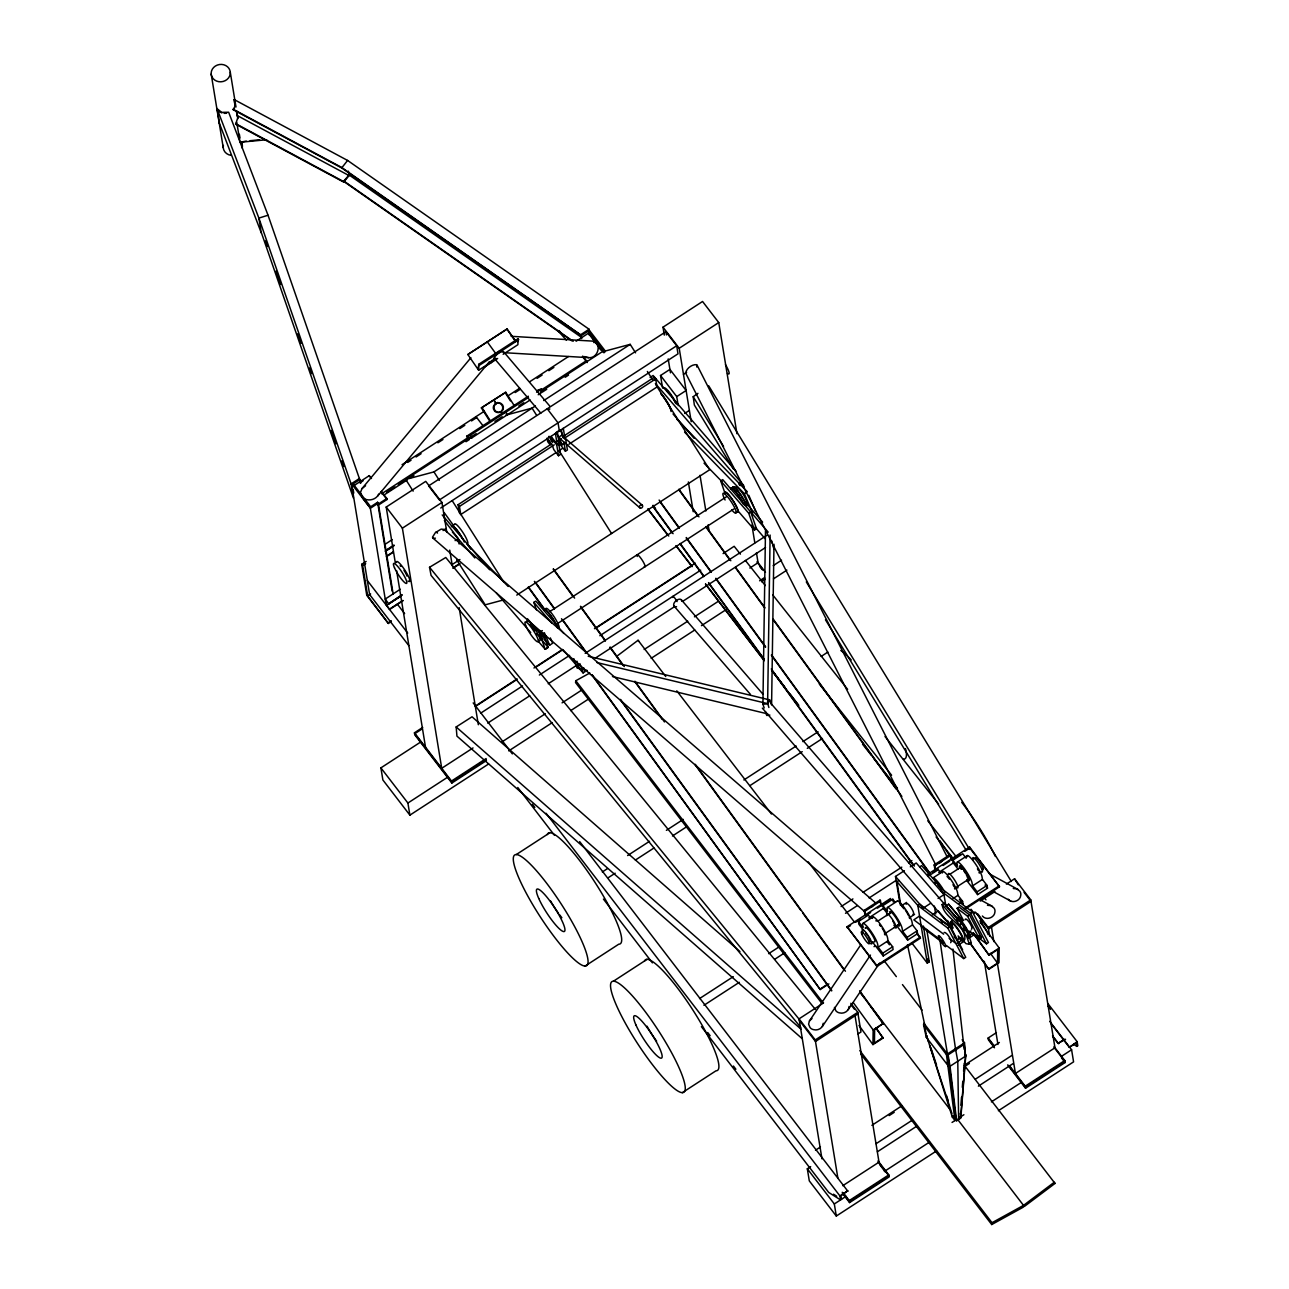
<?xml version="1.0" encoding="UTF-8"?>
<svg xmlns="http://www.w3.org/2000/svg" width="1289" height="1289" viewBox="0 0 1289 1289"><rect width="100%" height="100%" fill="white"/><g stroke="black" fill="none" stroke-linecap="round" stroke-linejoin="round"><path stroke-width="1.5" d="M444.109 518.001L444.173 512.587L453.39 525.284M828.875 983.91L820.223 989.533L592.183 674.792M875.988 1027.687L883.078 1038.048L872.943 1044.622L873.152 1029.943L853.221 1002.488M883.094 1037.468L874.441 1043.091L874.619 1029.573L883.287 1023.369L859.634 990.774M974.758 913.466A6.606 1.225 57 0 1 976.756 913.53A6.606 1.225 57 0 1 981.557 921.055A6.606 1.225 57 0 1 980.381 922.279L999.201 948.027L998.991 962.706L988.856 969.296L969.94 942.646M988.872 968.716L997.525 963.092L997.702 949.574L989.066 955.197L973.694 933.445M764.184 707.999L762.911 704.277L765.489 530.955M770.113 535.048L767.616 703.762L762.911 704.277M771.595 704.874L773.98 544.2M954.166 1117.499L956.647 1120.786L960.611 1118.207L960.241 1113.277M960.885 1105.285L961.513 1097.277M962.303 1087.272L962.786 1081.278M963.576 1071.272L964.204 1063.28M960.611 1118.207L965.525 1056.207L964.22 1044.364L963.544 1043.478L946.448 1054.595L954.988 1120.512L955.971 1119.851L949.349 1065.359L926.743 929.498M235.323 106.069L233.857 99.849M823.22 1023.224C823.317 1027.913 817.919 1030.894 813.73 1029.685A6.3 5.704 -9.3 0 1 810.024 1027.526L808.59 1024.175L809.428 1020.985L860.875 944.676M849.064 1006.435C849.161 1011.124 843.763 1014.105 839.558 1012.896A6.3 5.704 -9.3 0 1 835.852 1010.737L834.434 1007.386M944.096 932.446C946.529 931.576 952.942 941.453 950.654 942.71M589.846 673.003L575.812 680.721L575.538 682.558L821.576 1002.971M957.485 1119.239L1024.352 1206.472L1055.014 1183.431L1054.241 1182.271L1023.595 1205.328L1023.321 1207.149L991.724 1224.55L992.014 1222.729L859.811 1050.567M544.635 637.556L543.668 633.302M734.327 486.775C739.451 486.42 747.991 500.068 747.072 505.787M467.843 354.507L507.093 328.985L467.843 354.507L478.622 370.233L496.619 358.535M478.01 368.96L478.847 364.223L518.097 338.701L517.888 344.711L503.161 354.282M478.622 370.233L478.847 364.223M487.419 342.068L496.507 354.588M490.948 362.853L491.286 360.952A4.802 0.918 -35.1 0 0 492.317 360.243M517.55 341.859L518.097 338.701M864.677 910.63L864.79 911.677M696.801 367.043L696.672 364.674C692 364.191 686.328 368.428 685.651 373.101L935.878 865.096M235.226 105.537L233.325 109.791L341.682 167.941L347.595 160.448L589.089 329.243L589.669 332.771M503.193 352.268C501.953 349.996 494.831 355.426 494.122 358.165L540.848 413.173M768.889 707.484L767.761 703.665L769.662 699.895L588.203 656.246M503.822 352.67L588.702 357.665C598.966 358.632 602.559 341.021 590.926 341.005L511.153 336.316M470.904 357.714L361.967 488.612L360.469 492.462L362.354 497.28M362.853 497.844C367.768 501.759 376.179 499.971 378.724 494.122M822.398 1026.415L870.478 955.085M848.226 1009.625L879.549 963.173M233.325 109.791L234.517 108.131M582.08 337.799L349.077 174.933L343.825 181.024L344.034 182.281L235.678 124.131L237.756 117.798L236.37 111.499M235.678 124.131L236.87 122.471M237.031 123.937L240.044 142.273L246.28 141.065M809.428 1020.985L811.989 1018.536M377.677 495.991L489.079 362.096M349.899 174.563L343.954 181.749L235.597 123.599M361.967 488.612L365.577 485.744M939.246 863.437L941.985 861.116M616.593 656.423L638.055 640.279L665.752 676.499M733.425 469.035L694.352 405.036L693.208 396.69L697.961 393.354M871.106 907.23L872.605 906.215M954.988 1120.512L952.281 1116.999L926.565 1035.695L928.418 1041.431M962.126 1039.707L964.526 1042.833L965.525 1056.174L950.025 1066.277L948.108 1054.837L924.567 1024.159L923.569 1024.803L926.243 1037.21L948.35 1066.019L950.025 1066.245L956.647 1120.786M952.281 1116.999L953.28 1116.338L952.603 1115.501M723.097 553.593L734.166 546.294L740.402 554.157M926.243 1037.21L927.226 1036.565L926.565 1035.728M948.35 1066.003L950.025 1066.277M479.524 365.19L518.79 339.668M484.245 367.204L497.651 358.487M261.2 232.213L353.412 498.021L351.107 483.907L359.373 478.525L360.694 483.359M589.089 329.243L580.823 334.624L581.468 338.572M360.05 479.411L353.138 483.907L370.684 506.77L377.596 502.275L378.273 503.145L393.161 594.036M604.799 352.332L588.428 330.999L581.5 335.494L341.601 167.409L233.019 109.146M353.46 485.921L369.282 475.641L371.474 478.509M576.102 341.247L588.751 333.013L603.961 352.832M359.953 482.827L363.111 480.765M489.884 421.326L481.361 407.888L505.771 392.291L514.102 405.439M481.361 407.888L505.771 392.291M402.055 464.684L484.406 411.175M494.477 404.617L497.844 402.426M507.93 395.884L519.693 388.231M529.779 381.689L568.433 356.554M407.662 462.445L411.014 460.27M416.057 456.983L421.1 453.712M437.906 442.788L442.949 439.517M459.754 428.593L464.797 425.322M471.516 420.939L476.559 417.668M515.213 392.549L520.257 389.278M537.062 378.354L542.105 375.067M548.84 370.7L553.867 367.429M530.117 399.993L471.871 437.841L468.245 438.808L466.65 436.278L528.345 396.19M466.65 436.278L470.276 435.311L528.506 397.463M536.595 392.21L541.444 389.052L543.056 391.582L538.206 394.74M381.576 493.8L468.97 437.019M541.235 390.051L586.624 360.566M413.141 491.141L405.729 479.444L472.241 436.214M472.999 435.73L476.157 433.668M494.944 421.455L497.908 419.537M498.859 418.925L502.178 416.766M518.806 405.954L523.801 402.716M540.429 391.904L601.963 351.913L630.192 344.356L635.558 352.832M386.523 492.398L394.933 486.936M398.285 484.745L405.02 480.378M383.671 495.234L407.195 479.943M410.563 477.768L413.93 475.577M466.022 441.724L469.389 439.533M543.33 391.469L546.697 389.294M565.178 377.274L568.546 375.099M386.217 605.089L370.362 508.285L378.273 503.145M377.339 504.676L386.829 498.505L381.351 491.367M379.079 504.66L386.99 499.52L386.829 498.505M405.729 479.444L433.958 471.903L535.402 405.971M543.732 400.557L630.192 344.356M395.288 562.632L386.201 507.06L425.741 481.361L441.934 502.468L446.816 532.228M664.302 335.108L663.013 327.18L702.553 301.481L718.746 322.572L736.954 433.7M665.865 331.692L428.609 485.889L439.404 499.955L676.677 345.758L665.865 331.692L666.397 334.931M473.031 747.942L441.724 768.292L402.394 528.168L441.934 502.468M691.226 421.696L679.206 348.272L718.746 322.572M385.54 543.99L392.275 539.608M440.725 508.027L677.998 353.831L676.677 345.758M391.34 621.524L388.376 623.457L366.769 595.325L361.693 564.308L366.14 561.424M650.123 377.435L653.088 375.502L736.164 471.355M385.556 550.564L393.967 545.102M388.376 623.457L367.655 595.889L362.692 565.629L365.673 563.696M385.62 550.935L394.031 545.473M385.298 551.402L393.709 545.94M555.559 452.922L460.769 514.52L459.416 512.764L458.094 504.692L551.225 444.173M564.534 435.521L654.345 377.161L655.682 378.918L657.003 386.99L568.868 444.27M662.61 388.166L660.532 375.502L669.926 369.395L686.119 390.503L676.725 396.609L678.207 405.648M460.769 514.52L459.448 506.448L554.238 444.85M564.228 438.357L655.682 378.918M551.176 436.536L557.186 444.351L559.168 443.062L557.38 432.218M558.508 455.742L556.735 444.898L558.701 443.609L560.489 454.469L558.508 455.742L553.787 449.587L551.773 443.819M386.491 556.236L393.209 551.869M386.555 556.606L393.274 552.24M559.184 445.027L561.376 442.82M557.686 440.757L562.246 444.705L564.888 442.997M558.894 450.747L562.213 448.588M443.045 530.552L446.203 528.49M560.264 442.417L560.699 445.092L565.42 451.247L567.402 449.974L565.629 439.114M683.476 374.293L686.634 372.247M367.655 595.889L370.62 593.955M455.114 540.623L458.239 538.593L444.367 520.514M400.267 589.266L385.234 599.047L388.666 603.816L402.039 595.131M401.975 594.761L388.666 603.816M402.958 600.803L389.6 609.488L386.668 605.379L400.041 596.694M452.117 564.582L459.931 559.49M684.685 413.447L689.373 410.385M389.536 609.117L402.909 600.432M453.035 567.853L459.722 563.502M453.1 568.223L459.77 563.889M388.247 622.7L391.212 620.766M516.76 595.115L709.675 469.744L655.972 385.024M536.401 609.826L533.839 602.382L535.821 601.109L563.825 633.447M725.224 493.945L720.744 480.926L722.726 479.637L768.196 532.148M549.855 611.518L726.384 496.797M684.588 432.137L744.349 493.671L747.314 491.754L676.677 419.022M543.652 634.317L548.147 647.352L545.183 649.285L539.398 632.528L542.363 630.595M557.364 623.683L733.892 508.962M744.301 504.563L746.283 503.274L762.621 522.158M754.516 530.005L748.748 513.264L750.73 511.975L756.482 528.732L754.516 530.005L737.969 510.895M486.436 760.574L451.843 783.051L414.784 734.811L414.462 732.797L422.695 727.447M544.103 639.441L549.662 645.177L552.627 643.243L550.355 637.91M421.213 729.526L414.623 733.795L451.666 782.052L486.275 759.559M475.125 706.227L517.147 678.916M533.952 667.992L562.52 649.43M594.455 628.678L695.303 563.148M488.644 763.958L409.886 815.147L382.881 779.974L380.9 767.873L421.116 741.739M476.414 705.808L516.631 679.674M536.74 666.606L561.875 650.268M595.373 628.484L690.888 566.419M480.539 713.252L522.544 685.957M539.35 675.033L569.609 655.376M599.852 635.719L700.7 570.173M585.174 653.346L766.907 535.257M487.725 723.097L529.731 695.786M548.228 683.766L576.795 665.205M595.599 657.954L674.679 606.555M683.089 601.093L765.537 547.519M562.971 649.704L583.095 672.922L585.061 671.65L583.788 667.928M749.844 568.046L758.077 562.697L756.45 552.772M409.886 815.147L407.904 803.031L448.121 776.896M501.743 742.061L545.311 713.752M562.068 702.859L582.177 689.792M644.162 649.495L687.73 621.185M694.433 616.835L717.892 601.592M773.191 565.645L781.569 560.199M451.843 783.051L451.504 781.037L486.114 758.544M759.624 580.791L764.57 577.585M761.445 580.743L764.731 578.6M761.606 581.742L764.893 579.599M508.752 750.891L552.32 722.581M570.753 710.593L589.17 698.622M651.171 658.325L694.739 630.015M701.442 625.664L726.577 609.326M773.497 578.842L786.902 570.125M516.277 854.575L549.887 832.726M821.157 656.439L827.876 652.073M602.334 871.96L607.393 868.673M627.614 855.542L649.527 841.298M666.381 830.342L683.234 819.385M743.898 779.958L796.151 746.009M802.886 741.626L818.064 731.781M608.408 877.6L615.159 873.217M635.38 860.069L653.91 848.033M672.455 835.981L685.941 827.216M749.972 785.597L802.225 751.648M807.285 748.361L822.446 738.5M585.125 966.057A65.997 12.278 57 0 0 546.149 882.578A65.997 12.278 57 0 0 520.804 882.304A65.997 12.278 57 0 0 585.125 966.057L618.736 944.209A65.997 12.278 57 0 0 594.326 881.354A65.997 12.278 57 0 0 547.261 834.579M613.483 981.171L647.094 959.322M699.556 998.572L733.264 976.659M768.647 953.667L778.765 947.093M841.121 906.57L852.915 898.9M863.034 892.326L901.784 867.143M908.536 862.76L911.903 860.569M899.964 903.75L895.484 876.472L904.379 870.687M910.308 866.836L916.237 862.986L943.999 894.63L945.917 906.296M703.939 1005.291L739.338 982.299M774.721 959.29L784.84 952.716M845.503 913.289L857.298 905.635M869.108 897.966L896.064 880.435M900.818 905.361L896.935 881.676L898.916 880.387M919.669 866.901L921.651 865.612L942.549 889.426L972.583 912.096L988.47 942.533L986.488 943.806L973.904 934.316M865.016 915.206L864.226 910.372L880.033 900.093L881.499 905.813M935.218 871.364L934.154 864.919L949.977 854.639L951.443 860.359M865.692 916.092L864.887 911.242L880.709 900.963M935.621 870.639L934.831 865.789L950.654 855.509M916.688 932.511L920.427 938.166L876.923 966.428L847.05 926.743L890.554 898.481L890.715 899.48L877.342 908.181M927.822 874.264L969.65 847.082L999.507 886.768L966.057 908.519M847.227 927.758L850.563 925.583M855.59 922.312L860.601 919.057M865.628 915.786L870.639 912.531M932.994 872.009L938.021 868.738M943.049 865.483L949.735 861.133M954.746 857.862L959.773 854.607M964.784 851.352L969.811 848.081L969.65 847.082M863.775 930.642L858.909 924.31L858.458 921.538L868.335 915.109L870.639 918.106M887.009 913.16L883.368 908.423L882.917 905.635L892.81 899.223L895.098 902.203M928.386 876.085L938.279 869.656L940.583 872.653M958.162 869.302L953.312 862.969L952.845 860.198L962.738 853.769L966.186 858.265M868.802 917.881L883.368 908.423M938.73 872.444L953.312 862.969M863.163 923.311L873.04 916.882M887.622 907.408L897.498 900.995M933.091 877.857L942.984 871.445M957.55 861.97L967.443 855.542M878.083 920.942L891.489 912.225M901.543 905.7L906.57 902.429M950.154 874.103L960.208 867.561M942.549 889.426L940.567 890.715L970.601 913.385L986.488 943.806M930.658 903.299L923.23 908.117L895.484 876.472M938.07 898.481L943.999 894.63M884.399 933.961L899.48 924.165M909.535 917.623L914.562 914.352M956.47 887.122L968.2 879.501M964.768 939.794C966.831 925.164 943.629 918.461 942.146 904.556L944.128 903.267L961.61 923.456L968.587 934.96L971.342 942.968L969.36 944.257L965.977 943.645L963.528 940.809M888.04 940.777L892.649 946.771L893.1 949.542L883.207 955.955L882.756 953.183L878.163 947.206L888.04 940.777L887.605 938.07A13.422 2.497 57 0 0 879.13 922.586A13.422 2.497 57 0 0 872.492 918.396M912.515 924.874L917.107 930.867L917.559 933.639L907.665 940.068L907.214 937.296L902.622 931.303L912.515 924.874L912.064 922.167A13.422 2.497 57 0 0 904.572 908.02A13.422 2.497 57 0 0 896.967 901.365M953.038 898.546L957.985 895.323L957.534 892.616A13.422 2.497 57 0 0 949.058 877.132A13.422 2.497 57 0 0 942.436 872.943M982.444 879.436L987.036 885.414L987.503 888.185L977.61 894.614L977.159 891.843L972.567 885.849L982.444 879.436L982.009 876.713A13.422 2.497 57 0 0 973.517 861.245A13.422 2.497 57 0 0 966.895 857.04M932.285 914.803L938.215 910.952L952.394 927.339M945.643 906.135L948.607 904.201L962.77 920.588M820.239 988.953L827.441 984.28M882.756 953.183L892.649 946.771M907.214 937.296L917.107 930.867M959.29 903.46L962.577 901.317L957.985 895.323M977.159 891.843L987.036 885.414M963.544 920.604L957.115 908.294L959.08 907.005L969.505 914.868L981.445 937.731L979.463 939.02L969.054 931.157M876.923 966.428L876.762 965.429L920.265 937.151M964.22 908.6L999.346 885.752M682.332 1092.653A65.997 12.278 57 0 0 643.372 1009.19A65.997 12.278 57 0 0 618.027 1008.9A65.997 12.278 57 0 0 682.332 1092.653L715.959 1070.821A65.997 12.278 57 0 0 691.532 1007.95A65.997 12.278 57 0 0 644.484 961.191M821.963 1158.827L799.051 1018.842L823.574 1002.906M980.22 901.092L994.947 891.537M1006.387 884.093L1014.556 878.792L1030.765 899.883L1054.982 1047.78L1015.442 1073.479L997.299 962.706M896.935 881.676L917.832 905.49L947.866 928.161L949.848 926.872L965.735 957.308L963.753 958.581L946.448 945.53M970.601 913.385L972.583 912.096M957.115 908.294L967.523 916.157L969.505 914.868M942.146 904.556L959.628 924.745L961.61 923.456M957.63 939.6L960.595 937.667M968.007 932.849L970.971 930.932M969.36 944.257L966.605 936.249L968.587 934.96M957.034 943.339L962.964 939.488M968.893 935.637L973.356 932.737L974.339 934.638L968.41 938.489M911.677 942.791L927.274 963.109L929.256 961.82L923.391 926.066M958.033 945.24L963.963 941.389M837.85 1177.953L815.244 1039.949L857.765 1012.316L850.821 1003.277M989.694 936.281L988.26 927.516L1030.765 899.883M858.007 1013.831L815.502 1041.464L799.293 1020.356M1031.007 901.398L988.502 929.031L976.933 913.949M858.007 1033.907L860.971 1031.99L857.765 1012.316M873.152 1029.943L883.287 1023.369M989.066 954.617L999.201 948.027M948.108 1054.837L964.22 1044.364M815.502 1150.207L820.448 1146.984M994.496 1047.78L988.518 1039.997L988.18 1037.983L996.413 1032.634M871.896 1125.329L901.688 1105.962M964.607 1065.085L999.362 1042.495M936.555 1150.9L836.303 1216.059L809.299 1180.885L807.317 1168.785L810.652 1166.626M889.184 1115.581L894.212 1112.326M966.057 1065.632L969.392 1063.457M876.085 1143.697L912.499 1120.028M975.402 1079.151L1011.817 1055.482M877.406 1151.77L917.124 1125.958M978.383 1086.144L1013.138 1063.554M1053.161 1037.001L1058.06 1043.381L1064.392 1039.272M1058.06 1043.381L1065.568 1039.256M842.764 1185.703L879.017 1162.146L855.042 1015.764M952.039 1122.445L956.486 1119.545M959.451 1117.627L963.898 1114.727M701.393 1026.64L828.698 1192.438L840.557 1199.93L839.896 1195.902L847.808 1190.762L840.96 1195.757L841.54 1199.286M1077.153 1041.705L1069.338 1047.345L1076.251 1042.849L1076.831 1046.378L1077.813 1045.733L1077.153 1041.705L1047.78 1003.438M836.303 1216.059L834.321 1203.958L846.019 1196.353M884.447 1171.379L929.562 1142.07M991.386 1101.886L1021.468 1082.341M1061.572 1056.287L1071.594 1049.762L1049.665 1021.339M888.798 1174.891L889.136 1176.905L849.58 1202.605L849.258 1200.591L888.798 1174.891L878.051 1160.89M1064.778 1060.525L1065.101 1062.539L1025.561 1088.238L1025.222 1086.224L1064.778 1060.525L1054.015 1046.523M888.959 1175.906L849.419 1201.59L842.249 1192.261M998.379 1110.731L1073.576 1061.862L1071.594 1049.762M963.544 1043.478L964.526 1042.833M802.016 1038.515L456.934 736.116L456.161 726.964L472.032 716.797L739.934 951.556M959.934 1117.273L960.917 1116.661L965.832 1054.66L964.849 1055.272L965.525 1056.207M217.051 108.679L221.708 112.369L228.652 112.24L268.031 215.231L258.88 218.099L261.313 232.955L219.404 123.325M800.775 1027.43L431.074 575.377L429.527 567.289L445.768 557.493L815.486 1009.529M992.014 1222.729L1023.595 1205.328M874.006 946.658L875.747 945.917M537.835 390.019L541.444 389.052M500.599 411.819L502.243 413.157L505.868 412.174L507.463 414.704M505.723 415.171L532.067 408.13L536.369 414.913M504.031 599.788L485.212 604.831L456.628 559.748M495.202 358.1L494.122 358.165M435.408 538.174L433.281 538.303L432.508 537.175L435.376 532.631L441.176 529.102L443.883 529.376L875.167 902.526M769.887 715.089L766.746 715.443L765.473 711.721M250.082 140.694L259.588 139.792M240.044 142.273L266.662 139.744M1013.283 888.508L1016.828 888.846L1019.792 891.198A6.3 5.704 -9.3 0 1 1020.775 895.146C1020.453 901.027 1011.897 903.992 1008.207 899.223M987.455 905.297L990.999 905.635L993.948 907.988A6.3 5.704 -9.3 0 1 994.931 911.935C994.609 917.816 986.069 920.781 982.379 916.012M224.141 113.335L226.622 113.271M588.702 357.665L584.545 356.57M597 662.578L767.761 703.665M587.252 670.473L577.069 668.04L573.879 658.727M612.468 676.548L767.712 713.897M562.745 429.511L562.745 428.56M221.805 112.9L219.356 111.66M971.407 929.224C974.258 928.499 965.638 915.802 965.058 919.782M912.999 914.546C916.189 913.917 906.828 900.044 906.07 904.217M234.227 99.607L347.595 160.448M237.015 115.446L349.19 175.658L348.449 171.179M989.549 873.942L1018.358 889.668M992.321 891.037L1010.963 901.22M980.655 899.98L992.53 906.457M1073.608 1044.348L1076.831 1046.378M833.5 1194.194L836.722 1196.24M341.682 167.924L580.904 335.124M343.825 181.024L573.154 341.311M343.921 181.54L571.591 340.667M436.085 532.051L437.519 533.082M978.464 935.492L981.445 937.731M949.848 926.872L919.814 904.201L917.832 905.49L927.274 963.109M943.629 934.171L919.556 916.012L913.853 919.847L942.082 941.147M949.139 938.344L955.971 943.5M921.281 926.533L943.306 943.161M432.701 537.884L865.08 911.968M562.455 435.988L642.325 505.224A1.805 1.482 -49.1 0 1 641.342 508.075A1.805 1.482 -49.1 0 1 639.553 506.223A1.805 1.482 -49.1 0 1 642.325 505.224M559.942 438.566L639.811 507.785M739 484.358L740.321 485.518M456.161 726.964L801.259 1029.363M956.728 919.766L958.178 921.168M704.036 463.154L722.098 481.764M467.875 544.973L508.172 586.479M552.288 442.095C555.06 442.949 547.471 435.054 551.95 441.676M558.959 330.516L561.601 333.497M558.395 331.176L566.306 340.103M655.392 383.526L743.737 485.454M673.019 413.978L694.127 438.324M720.744 480.926L748.748 513.264M755.096 527.12L765.15 538.738M952.442 927.999L948.736 923.73L947.608 920.459M533.839 602.382L551.66 622.974M442.191 514.939L489.643 569.722M452.407 532.083L474.819 557.96M527.539 618.833L539.398 632.528M540.236 638.216L548.147 647.352L545.183 649.285L538.593 641.664M496.41 592.972L530.681 632.545M961.948 920.491L948.607 904.201M681.285 599.756L762.895 694.127M770.79 703.246L956.357 917.832M674.147 606.168L750.472 694.433M762.331 708.128L950.525 925.776M503.338 351.43L549.726 406.035M429.527 567.289L799.244 1019.341M745.396 560.441L765.328 585.593M772.82 595.019L847.614 689.341M885.011 736.502L938.601 804.094M819.321 684.056L891.617 775.221M927.774 820.819L956.438 856.976M862.55 744.22L871.283 755.225M873.781 758.367L897.466 788.224M936.104 836.964L953.554 858.973M983.475 896.693L985.972 899.835M924.567 1024.159L923.891 1023.289L926.179 1033.923M663.013 327.18L679.206 348.272M660.532 375.502L676.725 396.609M1018.278 884.818L1014.556 878.792M1024.062 892.359L1029.863 899.883M588.735 329.485L605.282 351.011M590.088 335.543L600.626 349.271M598.934 347.369L601.302 350.447M757.11 561.44L765.473 572.332M757.271 562.439L763.249 570.221M759.833 566.564L762.218 569.674M969.811 848.081L975.757 855.815M978.125 858.909L999.507 886.768M582.805 356.151L587.188 361.871M582.467 356.489L587.139 362.596M985.07 885.027L987.503 888.185M952.845 860.198L957.453 866.176L957.002 863.469A13.422 2.497 57 0 1 963.64 867.658A13.422 2.497 57 0 1 972.115 883.142L972.567 885.849M966.669 880.371L977.61 894.614M977.835 913.949L988.26 927.516M1048.102 1006.177L1050.551 1009.368M934.154 864.919L934.831 865.789M959.387 899.335L963.028 904.088L962.577 901.317M653.072 505.272L655.521 508.462M1050.97 1023.434L1069.338 1047.345M647.948 508.897L668.782 536.047M676.145 545.618L692.08 566.37M705.566 583.933L763.185 658.985M771.773 670.151L785.259 687.714M790.157 694.11L798.745 705.276M1052.517 1035.776L1058.656 1043.752M647.964 509.316L667.541 534.822M676.113 545.972L692.032 566.709M705.502 584.239L764.248 660.758M771.595 670.328L798.536 705.405M1054.176 1047.538L1064.94 1061.54L1025.399 1087.239L1008.659 1065.455M1061.524 1057.882L1065.101 1062.539M547.245 408.79L558.04 422.856L559.362 430.929M550.725 437.084L556.735 444.898M550.065 444.753L547.696 441.676L547.116 438.067M916.866 933.526L920.427 938.166M988.18 1037.983L994.157 1045.766M1009.658 1065.939L1025.222 1086.224M926.855 958.694L929.256 961.82M988.341 1038.998L994.318 1046.781M1007.627 1064.907L1025.561 1088.238M882.917 905.635L887.509 911.629L887.074 908.922A13.422 2.497 57 0 1 893.696 913.111A13.422 2.497 57 0 1 902.171 928.596L902.622 931.303M896.741 925.824L907.665 940.068M864.226 910.372L864.887 911.242M887.025 941.631L889.458 944.789M475.995 416.637L482.94 425.676M858.458 921.538L863.05 927.532L862.615 924.809A13.422 2.497 57 0 1 869.237 929.015A13.422 2.497 57 0 1 877.712 944.499L878.163 947.206M872.282 941.727L883.207 955.955M676.773 690.84L771.483 814.036M808.203 861.858L854.72 922.441M884.093 960.692L896.338 976.627M902.461 984.603L922.054 1010.109M964.43 1065.455L1055.014 1183.431M923.569 1024.803L946.448 1054.595M847.05 926.743L876.762 965.429M947.012 1062.329L949.349 1065.359M860.794 993.303L864.452 998.089M870.574 1006.064L950.138 1109.684M851.062 1004.792L854.526 1009.303M458.094 504.692L459.448 506.448M575.812 680.721L823.075 1002.729M860.746 1053.983L991.724 1224.55M799.051 1018.842L815.244 1039.949M381.141 491.899L386.99 499.52M386.201 507.06L402.394 528.168M878.212 1161.888L887.767 1174.343M879.565 1164.45L885.543 1172.233M362.821 498.118L368.67 505.739M370.362 508.285L351.462 483.665L369.637 594.6L408.806 645.612M397.27 604.042L404.617 613.596M473.176 702.892L512.345 753.904M579.679 841.604L847.888 1191.262M361.693 564.308L362.692 565.629M843.28 1192.808L849.258 1200.591M842.41 1193.276L849.58 1202.605M367.317 580.485L407.727 633.092M546.069 813.262L839.896 1195.902M532.373 804.191L534.822 807.397M707.677 1032.505L710.142 1035.695M733.425 1066.035L735.874 1069.226M517.759 787.498L554.479 835.32M603.445 899.094L652.411 962.867M807.317 1168.785L834.321 1203.958M414.462 732.797L451.504 781.037M380.9 767.873L407.904 803.031M955.487 1048.714L957.775 1061.201L958.629 1119.496M678.916 489.24L698.96 516.873M706.05 526.621L730.815 560.747M735.536 567.257L765.022 607.876M773.287 619.252L901.865 796.409M678.9 489.82L697.784 515.826M706.034 527.201L729.622 559.7M735.536 567.837L763.845 606.829M773.271 619.832L895.968 788.868M971.068 909.261L973.404 912.499M990.419 953.328L997.525 963.092M659.114 500.051L679.222 527.749M686.312 537.513L711.141 571.736M715.878 578.245L765.553 646.675M771.466 654.828L929.933 873.152M660.29 502.259L679.206 528.329M686.312 538.093L711.141 572.316M715.878 578.825L765.537 647.255M771.45 655.408L929.933 873.733M973.678 934.009L989.066 955.197M653.007 505.997L673.1 533.694M680.205 543.475L703.858 576.054M708.579 582.58L764.168 659.162M771.273 668.927L914.368 866.079M652.991 506.577L671.923 532.647M680.189 544.055L703.842 576.634M708.579 583.16L764.168 659.726M772.433 671.134L913.176 865.032M969.94 943.226L988.856 969.296M548.631 436.423L550.065 437.922L549.646 436.423M553.335 568.787L574.62 598.112M580.533 606.265L605.363 640.488M610.1 646.997L624.295 666.542M634.929 681.22L664.496 721.953M695.238 764.313L845.439 971.229M553.319 569.367L572.252 595.437M580.517 606.845L605.363 641.068M610.084 647.577L623.103 665.495M634.929 681.8L662.127 719.262M695.238 764.893L800.485 909.889M802.854 913.144L844.247 970.182M860.81 992.981L883.271 1023.949M875.988 1028.268L883.078 1038.048M859.022 1025.464L872.943 1044.622M535.563 582.402L554.431 608.408M562.697 619.783L586.286 652.282M620.492 699.411L831.663 990.339M534.371 581.355L554.431 608.988M561.505 618.736L585.093 651.235M620.492 699.991L831.663 990.919M528.377 586.882L544.925 609.665M528.377 587.462L544.909 610.245M592.183 675.355L820.223 989.533M467.198 544.312L470.646 549.066M507.093 328.985L515.004 340.232M507.044 329.307L515.713 341.633M498.472 351.462L499.149 352.429M638.055 640.279L638.828 641.423M219.42 123.373L217.1 108.647M647.384 371.474L652.75 379.949M558.927 450.489L611.566 533.517M505.079 392.468L510.412 400.863M482.038 407.711L490.368 420.858M470.276 435.311L471.871 437.841M433.958 471.903L439.323 480.362M452.213 500.696L503.773 582.032M708.724 385.846L1011.333 881.483M693.208 396.69L723.564 446.413M806.286 581.903L969.618 849.451M825.459 619.767L965.59 849.29M959.628 924.745L966.605 936.249M963.254 927.935L964.833 930.529M967.523 916.157L979.463 939.02M962.657 949.945L950.718 927.081L940.309 919.218L942.146 922.731M947.866 928.161L963.753 958.581M697.107 365.206L947.351 857.249M954.231 936.571L954.875 937.876M564.469 438.631L560.167 429.849L556.203 432.427L562.246 444.705M748.828 495.314L755.644 511.314M744.349 493.671L752.679 513.231M544.361 632.722L549.662 645.177M216.971 108.469L258.88 218.099L351.107 483.907M268.031 215.231L359.373 478.525M265.55 240.834L267.516 246.521M276.072 271.173L280.68 284.45M297.791 333.754L301.078 343.245M309.634 367.897L311.6 373.584M331.337 430.478L335.946 443.754M341.875 460.817L343.841 466.505M772.675 545.166L773.948 548.888M769.662 699.895L770.935 703.617M579.889 663.626L583.095 672.922M576.924 661.176L579.486 668.62M967.121 935.169L967.701 936.91M930.948 1047.957L936.539 1065.052M946.448 1095.441L948.317 1101.144M929.659 1045.218L951.991 1113.599M907.472 944.708L925.131 1026.785M991.467 927.097L993.851 941.615M984.329 961.385L997.944 1044.461M952.925 949.058L964.188 1049.375M934.38 906.054L935.685 913.998M939.923 939.826L955.729 1050.454M892.81 899.223L893.261 901.994M880.033 900.093L880.564 903.315M751.906 524.994L754.822 542.846M700.008 475.287L705.856 511.008M708.128 524.897L709.111 530.842M668.201 358.922L670.473 372.811M688.358 481.957L693.224 511.733M654.345 377.161L654.86 380.384M593.649 340.183L594.052 342.697M588.428 330.999L589.073 334.947M563.309 428.367L565.098 439.211M563.938 442.208L565.42 451.247M561.343 429.64L562.23 435.07M555.414 433.507L557.186 444.351M458.239 538.593L459.142 544.022M449.732 550.097L452.342 565.968M459.158 607.651L478.332 724.724M396.593 570.576L425.515 747.185M377.596 502.275L392.162 591.168M369.282 475.641L369.444 476.656M385.798 600.078L386.668 605.379M353.138 489.353L353.75 493.107M230.28 72.168A9.603 8.685 -9.3 0 1 216.584 81.078A9.603 8.685 -9.3 0 1 215.327 66.077A9.603 8.685 -9.3 0 1 230.28 72.168L235.984 107.035M236.628 110.918L237.885 118.669M241.704 141.903L242.332 145.786M239.367 134.265L239.98 137.939M211.187 74.053L223.239 147.671M951.991 926.356A4.802 2.804 -40.9 0 1 952.168 920.539M676.564 606.668A4.802 2.804 -40.9 0 1 673.728 604.122A4.802 2.804 -40.9 0 1 678.175 599.466A4.802 2.804 -40.9 0 1 681.784 601.206M958.307 919.524A9.281 1.724 57 0 1 958.903 919.621M959.806 920.249A9.281 1.724 57 0 1 963.608 924.68M964.945 926.694A9.281 1.724 57 0 1 966.186 928.741M967.233 930.69A9.281 1.724 57 0 1 968.007 932.414M953.119 928.08A9.281 1.724 57 0 1 954.263 925.003A9.281 1.724 57 0 1 961.932 936.99A9.281 1.724 57 0 1 958.13 935.895M952.072 927.162A11.762 2.191 57 0 1 953.538 923.311A11.762 2.191 57 0 1 963.237 938.489A11.762 2.191 57 0 1 958.404 937.071M956.664 917.994A11.762 2.191 57 0 1 965.413 926.549A11.762 2.191 57 0 1 968.893 937.119M672.826 597.484A4.802 0.886 57 0 1 673.776 596.968A4.802 0.886 57 0 1 677.096 601.576M771.321 540.349A4.802 0.886 57 0 1 772.272 543.136M724.692 492.736A11.762 2.191 57 0 1 733.441 501.292A11.762 2.191 57 0 1 736.921 511.862M730.96 488.66A11.762 2.191 57 0 1 736.261 492.366A11.762 2.191 57 0 1 743.576 504.45M740.498 499.407A9.281 1.724 57 0 1 741.529 501.357M979.978 920.862A11.601 2.159 57 0 1 988.099 934.654M494.525 404.52A4.802 4.705 75 0 1 501.485 404.537A4.802 4.705 75 0 1 500.938 411.578A4.802 4.705 75 0 1 494.074 410.337M493.542 409.209A4.802 4.705 75 0 1 493.832 405.552M732.748 487.5A11.762 2.191 57 0 1 738.903 492.334A11.762 2.191 57 0 1 745.928 505.03M739.016 483.439A11.762 2.191 57 0 1 744.317 487.145M740.402 485.405A9.281 1.724 57 0 1 741.256 485.067M637.249 556.477A7.202 1.337 57 0 1 641.6 559.233A7.202 1.337 57 0 1 644.242 566.661M724.627 493.075A11.875 2.207 57 0 1 733.57 501.453A11.875 2.207 57 0 1 736.373 511.588M725.095 500.003A11.875 2.207 57 0 1 725.401 494.46A11.875 2.207 57 0 1 735.503 509.542A11.875 2.207 57 0 1 731.685 509.848M732.684 487.854A11.875 2.207 57 0 1 738.146 491.302A11.875 2.207 57 0 1 745.799 504.418M730.895 488.998A11.875 2.207 57 0 1 735.503 491.415A11.875 2.207 57 0 1 743.254 503.612M667.025 390.631A9.281 1.724 57 0 1 670.828 395.079M672.181 397.076A9.281 1.724 57 0 1 675.227 402.796M661.273 394.241A11.762 2.191 57 0 1 670.796 409.983M663.883 388.376A11.762 2.191 57 0 1 669.184 392.082A11.762 2.191 57 0 1 676.499 404.166M544.055 610.132A11.762 2.175 57 0 1 550.21 614.95A11.762 2.175 57 0 1 557.235 627.646M540.317 632.126A9.281 1.724 57 0 1 539.914 635.88M540.043 630.579A11.762 2.175 57 0 1 539.398 636.347M530.15 624.811A7.202 1.337 57 0 1 530.971 625.455M531.809 626.325A7.202 1.337 57 0 1 535.016 630.724M536.627 633.64A7.202 1.337 57 0 1 537.207 635.026M539.592 631.707A7.202 1.337 57 0 1 539.672 634.687M526.702 621.701A11.875 2.207 57 0 1 535.644 630.079A11.875 2.207 57 0 1 538.448 640.214M543.99 610.47A11.875 2.207 57 0 1 549.452 613.935A11.875 2.207 57 0 1 557.106 627.034M545.763 609.31A11.875 2.207 57 0 1 553.851 616.4A11.875 2.207 57 0 1 558.508 628.339M451.682 526.283A11.762 2.175 57 0 1 456.967 530.005A11.762 2.175 57 0 1 464.282 542.073M548.695 409.499A5.607 2.143 -37.5 0 1 549.871 409M494.138 358.761A4.802 0.918 -35.1 0 1 493.284 359.502M490.271 361.581A4.802 0.918 -35.1 0 1 489.337 362.064M725.481 364.69A11.875 2.207 57 0 1 727.463 373.488M660.725 393.371A11.875 2.207 57 0 1 668.218 403.683A11.875 2.207 57 0 1 671.021 411.545M975.419 859.151A7.202 1.337 57 0 1 980.123 862.567A7.202 1.337 57 0 1 982.331 869.479M932.559 878.244A13.422 2.497 57 0 1 944.789 892.165M947.061 876.504A8.588 1.595 57 0 1 949.397 879.162M952.99 884.673A8.588 1.595 57 0 1 953.876 886.429M954.505 887.928A8.588 1.595 57 0 1 954.811 889.072M935.588 884.061A8.588 1.595 57 0 1 936.684 882.514A8.588 1.595 57 0 1 942.001 889.217M948.317 874.425A8.588 1.595 57 0 1 954.456 879.791A8.588 1.595 57 0 1 956.986 887.718M937.909 885.221A5.688 1.063 57 0 1 939.455 886.977M940.309 888.137A5.688 1.063 57 0 1 941.115 889.378M935.041 882.353A8.588 1.595 57 0 1 940.535 887.509M977.449 868.786A8.588 1.595 57 0 1 978.335 870.526M978.963 872.025A8.588 1.595 57 0 1 979.286 873.169M959.725 867.014A8.588 1.595 57 0 1 966.46 873.33A8.588 1.595 57 0 1 967.491 879.581M959.806 868.319A8.588 1.595 57 0 1 962.11 867.932A8.588 1.595 57 0 1 968.442 877.648A8.588 1.595 57 0 1 967.233 879.743M973.098 859.682A8.588 1.595 57 0 1 978.287 862.969A8.588 1.595 57 0 1 981.445 871.831M961.111 869.302A5.688 1.063 57 0 1 962.384 869.318M963.93 871.074A5.688 1.063 57 0 1 965.574 873.475M966.299 874.715A5.688 1.063 57 0 1 967.507 878.099M561.472 438.856A1.805 1.482 -49.1 0 1 559.571 437.567A1.805 1.482 -49.1 0 1 561.505 435.601A1.805 1.482 -49.1 0 1 562.729 437.567M396.4 562.503A11.875 2.207 57 0 1 405.358 570.898A11.875 2.207 57 0 1 408.13 581.001M454.421 524.8A11.875 2.207 57 0 1 462.509 531.874A11.875 2.207 57 0 1 467.15 543.829M451.456 526.734A11.875 2.207 57 0 1 455.243 528.216A11.875 2.207 57 0 1 462.654 538.979M400.073 565.758A7.202 1.337 57 0 1 400.879 566.467M403.956 570.35A7.202 1.337 57 0 1 407.002 576.102M890.103 913.611A8.588 1.595 57 0 1 892.423 913.208A8.588 1.595 57 0 1 898.755 922.94A8.588 1.595 57 0 1 897.547 925.035M901.575 906.054A8.588 1.595 57 0 1 903.911 908.729M886.945 915.673A8.588 1.595 57 0 1 889.249 915.271A8.588 1.595 57 0 1 895.581 924.986A8.588 1.595 57 0 1 894.389 927.081M892.713 920.829A5.688 1.063 57 0 1 894.002 925.438M900.27 904.926A8.588 1.595 57 0 1 900.93 905.168M901.833 905.893A8.588 1.595 57 0 1 904.169 908.568M905.442 910.308A8.588 1.595 57 0 1 908.648 915.818M909.277 917.317A8.588 1.595 57 0 1 909.583 918.461M865.338 928.37A8.588 1.595 57 0 1 871.461 933.735A8.588 1.595 57 0 1 873.99 941.647M879.452 924.616A8.588 1.595 57 0 1 880.725 926.372M863.114 933.059A8.588 1.595 57 0 1 864.065 930.432A8.588 1.595 57 0 1 870.881 940.358A8.588 1.595 57 0 1 869.93 942.984M868.254 936.716A5.688 1.063 57 0 1 869.543 941.341M865.789 933.333A5.688 1.063 57 0 1 867.449 935.476M875.811 920.813A8.588 1.595 57 0 1 876.456 921.071M879.71 924.455A8.588 1.595 57 0 1 880.983 926.211M882.192 928.096A8.588 1.595 57 0 1 885.108 935.073M241.816 143.578A9.603 8.685 -9.3 0 1 242.203 148.058M231.021 155.341A9.603 8.685 -9.3 0 1 223.368 145.399M561.859 917.704A25.2 4.689 57 0 1 559.394 914.529M558.475 913.256A25.2 4.689 57 0 1 550.548 900.947M656.617 1041.125A25.2 4.689 57 0 1 647.014 1026.189M840.799 650.462A65.997 12.278 57 0 1 851.239 659.968M905.49 748.635A65.997 12.278 57 0 1 903.46 759.173M961.707 802.306A65.997 12.278 57 0 1 995.382 856.476M939.987 840.75A65.997 12.278 57 0 1 949.236 855.268M548.453 439.984L551.064 443.98L548.453 439.984M493.896 399.993L496.152 403.538L493.896 399.993M494.509 405.358A4.802 4.705 75 0 0 498.956 412.367A4.802 4.705 75 0 0 502.662 405.02A4.802 4.705 75 0 0 494.509 405.358M938.972 938.102A6.606 1.225 57 0 0 945.449 946.722A6.606 1.225 57 0 0 941.808 938.618A6.606 1.225 57 0 0 938.972 938.102M526.025 626.277A11.875 2.207 57 0 0 537.658 641.874A11.875 2.207 57 0 0 531.261 627.453A11.875 2.207 57 0 0 526.025 626.277M394.515 567.837A11.875 2.207 57 0 0 406.164 583.45A11.875 2.207 57 0 0 399.783 569.045A11.875 2.207 57 0 0 394.515 567.837M861.906 934.412A7.202 1.337 57 0 0 868.963 943.87A7.202 1.337 57 0 0 865.08 935.121A7.202 1.337 57 0 0 861.906 934.412M538.738 898.433A25.2 4.689 57 0 0 563.438 931.544A25.2 4.689 57 0 0 549.904 900.963A25.2 4.689 57 0 0 538.738 898.433M635.96 1025.029A25.2 4.689 57 0 0 660.661 1058.156A25.2 4.689 57 0 0 647.11 1027.575A25.2 4.689 57 0 0 635.96 1025.029"/></g></svg>
